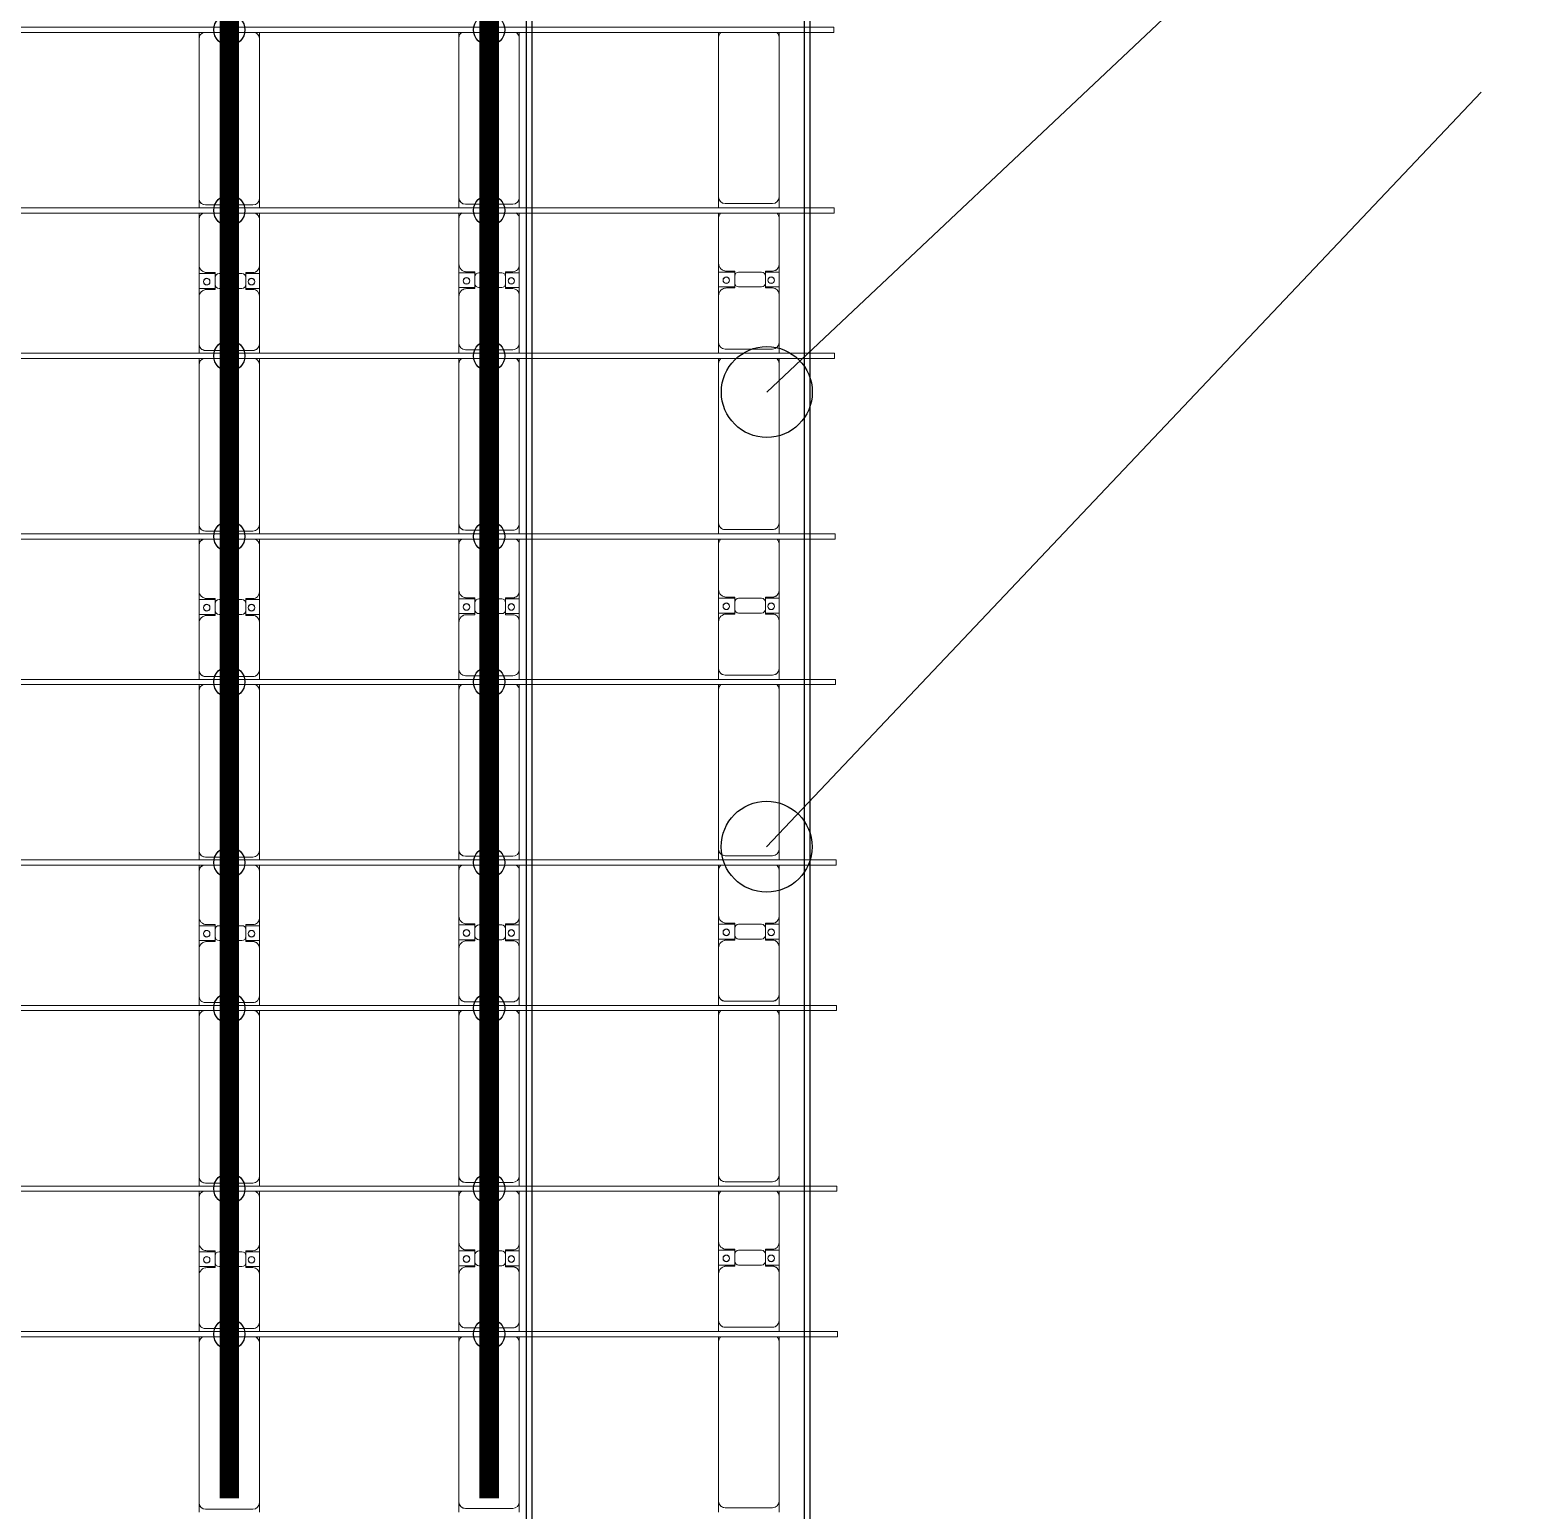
# Model space of a CAD drawing. Header units: millimetres. Extents: x -178706 to 107777, y -87310 to 933.
# Drawn here: x -2426 to 9069, y -64066 to -52671 of the extents above; entities that cross this region are included whole.
import ezdxf

# ---------------------------------------------------------------- set-up
doc = ezdxf.new("R2010")
doc.units = ezdxf.units.MM
doc.layers.add('A-GENM', color=13, linetype='Continuous', lineweight=9)
doc.layers.add('S-BEAM', color=12, linetype='Continuous', lineweight=9)
for name, color, linetype in [('GC-BICH NEO', 6, 'Continuous'), ('GC-DAY NEO', 5, 'Continuous'), ('GC-HOP 40x60 GIA CUONG', 1, 'Continuous')]:
    doc.layers.add(name, color=color, linetype=linetype)

# ---------------------------------------------------------------- blocks, each defined once
blk = doc.blocks.new('Dầm C52 - Dầm C52-22346-BỐ TRÍ KHUNG KẾT CẤU BÈ PIN 04')
at = {"layer": 'S-BEAM', "color": 1}
for p, q in [((-87623, -20), (-87623, 20)), ((-87623, 20), (87623, 20)), ((87623, -20), (-87623, -20))]:
    blk.add_line(p, q, dxfattribs=at)
blk = doc.blocks.new('Dai phao do pin - DẢI PHAO ĐỠ PIN-V84-BỐ TRÍ KHUNG KẾT CẤU BÈ PIN 04')
at = {"layer": 'A-GENM', "color": 7}
for p, q in [((11858, 242), (11930, 242)), ((13160, 242), (11930, 242)), ((13163, 242), (13208, 242)), ((13248, 242), (13320, 242)), ((13680, 242), (13320, 242)), ((13680, 242), (13862, 242)), ((13748, 242), (13930, 242)), ((13748, 118), (13748, 242)), ((13862, 242), (13862, 118)), ((14280, 242), (13930, 242)), ((14280, 242), (14328, 242)), ((14368, 242), (14440, 242)), ((15670, 242), (14440, 242)), ((15670, 242), (15718, 242)), ((15758, 242), (15830, 242)), ((16190, 242), (15830, 242)), ((16190, 242), (16372, 242)), ((16258, 242), (16440, 242)), ((16258, 118), (16258, 242)), ((16372, 242), (16372, 118)), ((16790, 242), (16440, 242)), ((16790, 242), (16838, 242)), ((16878, 242), (16950, 242)), ((18180, 242), (16950, 242)), ((18180, 242), (18228, 242)), ((18268, 242), (18340, 242)), ((18700, 242), (18340, 242)), ((18700, 242), (18882, 242)), ((18768, 242), (18950, 242)), ((18768, 118), (18768, 242)), ((18882, 242), (18882, 118)), ((19300, 242), (18950, 242)), ((19300, 242), (19348, 242)), ((19388, 242), (19460, 242)), ((20690, 242), (19460, 242)), ((20690, 242), (20738, 242)), ((20778, 242), (20850, 242)), ((21210, 242), (20850, 242)), ((21210, 242), (21392, 242)), ((21278, 242), (21460, 242)), ((21278, 118), (21278, 242)), ((21392, 242), (21392, 118)), ((21810, 242), (21460, 242)), ((21810, 242), (21858, 242)), ((21898, 242), (21970, 242)), ((23200, 242), (21970, 242)), ((23200, 242), (23248, 242)), ((11880, 192), (11880, -173)), ((13270, 192), (13270, -173)), ((13740, 118), (13740, 182)), ((13832, 118), (13740, 118)), ((13870, 118), (13778, 118)), ((13870, 182), (13870, 118)), ((14390, 192), (14390, -173)), ((15780, 192), (15780, -173)), ((16250, 118), (16250, 182)), ((16342, 118), (16250, 118)), ((16380, 118), (16288, 118)), ((16380, 182), (16380, 118)), ((16900, 192), (16900, -173)), ((18290, 192), (18290, -173)), ((18760, 118), (18760, 182)), ((18852, 118), (18760, 118)), ((18890, 118), (18798, 118)), ((18890, 182), (18890, 118)), ((19410, 192), (19410, -173)), ((20800, 192), (20800, -173)), ((21270, 118), (21270, 182)), ((21362, 118), (21270, 118)), ((21400, 118), (21308, 118)), ((21400, 182), (21400, 118)), ((21920, 192), (21920, -173)), ((13748, 88), (13748, -88)), ((13862, -88), (13862, 88)), ((16258, 88), (16258, -88)), ((16372, -88), (16372, 88)), ((18768, 88), (18768, -88)), ((18882, -88), (18882, 88)), ((21278, 88), (21278, -88)), ((21392, -88), (21392, 88)), ((11930, -223), (11858, -223)), ((11930, -223), (13160, -223)), ((13208, -223), (13163, -223)), ((13320, -223), (13248, -223)), ((13320, -223), (13690, -223)), ((13862, -223), (13690, -223)), ((13740, -173), (13740, -118)), ((13740, -118), (13832, -118)), ((13748, -223), (13748, -118)), ((13920, -223), (13748, -223)), ((13778, -118), (13870, -118)), ((13862, -118), (13862, -223)), ((13870, -118), (13870, -173)), ((13920, -223), (14280, -223)), ((14328, -223), (14280, -223)), ((14440, -223), (14368, -223)), ((14440, -223), (15670, -223)), ((15718, -223), (15670, -223)), ((15830, -223), (15758, -223)), ((15830, -223), (16200, -223)), ((16372, -223), (16200, -223)), ((16250, -173), (16250, -118)), ((16250, -118), (16342, -118)), ((16258, -223), (16258, -118)), ((16430, -223), (16258, -223)), ((16288, -118), (16380, -118)), ((16372, -118), (16372, -223)), ((16380, -118), (16380, -173)), ((16430, -223), (16790, -223)), ((16838, -223), (16790, -223)), ((16950, -223), (16878, -223)), ((16950, -223), (18180, -223)), ((18228, -223), (18180, -223)), ((18340, -223), (18268, -223)), ((18340, -223), (18710, -223)), ((18882, -223), (18710, -223)), ((18760, -173), (18760, -118)), ((18760, -118), (18852, -118)), ((18768, -223), (18768, -118)), ((18940, -223), (18768, -223)), ((18798, -118), (18890, -118)), ((18882, -118), (18882, -223)), ((18890, -118), (18890, -173)), ((18940, -223), (19300, -223)), ((19348, -223), (19300, -223)), ((19460, -223), (19388, -223)), ((19460, -223), (20690, -223)), ((20738, -223), (20690, -223)), ((20850, -223), (20778, -223)), ((20850, -223), (21220, -223)), ((21392, -223), (21222, -223)), ((21270, -173), (21270, -118)), ((21270, -118), (21362, -118)), ((21278, -223), (21278, -118)), ((21450, -223), (21278, -223)), ((21308, -118), (21400, -118)), ((21392, -118), (21392, -223)), ((21400, -118), (21400, -173)), ((21450, -223), (21810, -223)), ((21858, -223), (21810, -223)), ((21970, -223), (21898, -223)), ((21970, -223), (23200, -223)), ((23248, -223), (23200, -223))]:
    blk.add_line(p, q, dxfattribs=at)
for centre, radius, start, end in [((11930, 192), 50, 90, 180), ((11930, 192), 50, 105, 180), ((13160, 192), 50, 17.0947, 90), ((13160, 192), 50, 17.0947, 86.6509), ((13320, 192), 50, 90, 180), ((13680, 182), 60, 0, 90), ((13930, 182), 60, 90, 180), ((14280, 192), 50, 17.0947, 90), ((14440, 192), 50, 90, 180), ((14440, 192), 50, 105, 180), ((15670, 192), 50, 17.0947, 90), ((15670, 192), 50, 17.0947, 90), ((15830, 192), 50, 90, 180), ((16190, 182), 60, 0, 90), ((16440, 182), 60, 90, 180), ((16790, 192), 50, 17.0947, 90), ((16950, 192), 50, 90, 180), ((16950, 192), 50, 105, 180), ((18180, 192), 50, 17.0947, 90), ((18180, 192), 50, 17.0947, 90), ((18340, 192), 50, 90, 180), ((18700, 182), 60, 0, 90), ((18950, 182), 60, 90, 180), ((19300, 192), 50, 17.0947, 90), ((19460, 192), 50, 90, 180), ((19460, 192), 50, 105, 180), ((20690, 192), 50, 17.0947, 90), ((20690, 192), 50, 17.0947, 90), ((20850, 192), 50, 90, 180), ((21210, 182), 60, 360, 90), ((21460, 182), 60, 90, 180), ((21810, 192), 50, 17.0947, 90), ((21970, 192), 50, 90, 180), ((21970, 192), 50, 105, 180), ((23200, 192), 50, 17.0947, 90), ((23200, 192), 50, 17.0947, 90), ((13320, 192), 50, 135, 180), ((13680, 182), 60, 0, 30), ((13778, 88), 30, 90, 180), ((13799, 183), 25, 360, 180), ((13799, 183), 25, 180, 360), ((13801, 183), 25, 0, 180), ((13801, 183), 25, 180, 360), ((13832, 88), 30, 360, 90), ((13930, 182), 60, 150, 180), ((14280, 192), 50, 17.0947, 45), ((15830, 192), 50, 135, 180), ((16190, 182), 60, 0, 30), ((16288, 88), 30, 90, 180), ((16309, 183), 25, 0, 180), ((16309, 183), 25, 180, 0), ((16311, 183), 25, 0, 180), ((16311, 183), 25, 180, 360), ((16342, 88), 30, 360, 90), ((16440, 182), 60, 150, 180), ((16790, 192), 50, 17.0947, 45), ((18340, 192), 50, 135, 180), ((18700, 182), 60, 0, 30), ((18798, 88), 30, 90, 180), ((18819, 183), 25, 0, 180), ((18819, 183), 25, 180, 360), ((18821, 183), 25, 360, 180), ((18821, 183), 25, 180, 360), ((18852, 88), 30, 360, 90), ((18950, 182), 60, 150, 180), ((19300, 192), 50, 17.0947, 45), ((20850, 192), 50, 135, 180), ((21210, 182), 60, 360, 30), ((21308, 88), 30, 90, 180), ((21329, 183), 25, 360, 180), ((21329, 183), 25, 180, 360), ((21331, 183), 25, 360, 180), ((21331, 183), 25, 180, 0), ((21362, 88), 30, 360, 90), ((21460, 182), 60, 150, 180), ((21810, 192), 50, 17.0947, 45), ((13778, -88), 30, 180, 270), ((13832, -88), 30, 270, 360), ((16288, -88), 30, 180, 270), ((16342, -88), 30, 270, 360), ((18798, -88), 30, 180, 270), ((18852, -88), 30, 270, 360), ((21308, -88), 30, 180, 270), ((21362, -88), 30, 270, 360), ((11930, -173), 50, 180, 270), ((11930, -173), 50, 180, 270), ((13160, -173), 50, 270, 342.9053), ((13160, -173), 50, 285, 342.9053), ((13320, -173), 50, 180, 270), ((13320, -173), 50, 180, 225), ((13690, -173), 50, 270, 360), ((13690, -173), 50, 315, 360), ((13799, -162), 25, 0, 180), ((13799, -162), 25, 180, 360), ((13801, -162), 25, 0, 180), ((13801, -162), 25, 180, 360), ((13920, -173), 50, 180, 270), ((13920, -173), 50, 180, 225), ((14280, -173), 50, 270, 342.9053), ((14280, -173), 50, 315, 342.9053), ((14440, -173), 50, 180, 270), ((14440, -173), 50, 180, 270), ((15670, -173), 50, 270, 342.9053), ((15670, -173), 50, 285, 342.9053), ((15830, -173), 50, 180, 270), ((15830, -173), 50, 180, 225), ((16200, -173), 50, 270, 360), ((16200, -173), 50, 315, 360), ((16309, -162), 25, 0, 180), ((16309, -162), 25, 180, 360), ((16311, -162), 25, 360, 180), ((16311, -162), 25, 180, 0), ((16430, -173), 50, 180, 270), ((16430, -173), 50, 180, 225), ((16790, -173), 50, 270, 342.9053), ((16790, -173), 50, 315, 342.9053), ((16950, -173), 50, 180, 270), ((16950, -173), 50, 180, 270), ((18180, -173), 50, 270, 342.9053), ((18180, -173), 50, 285, 342.9053), ((18340, -173), 50, 180, 270), ((18340, -173), 50, 180, 225), ((18710, -173), 50, 270, 360), ((18710, -173), 50, 315, 360), ((18819, -162), 25, 0, 180), ((18819, -162), 25, 180, 360), ((18821, -162), 25, 0, 180), ((18821, -162), 25, 180, 360), ((18940, -173), 50, 180, 270), ((18940, -173), 50, 180, 225), ((19300, -173), 50, 270, 342.9053), ((19300, -173), 50, 315, 342.9053), ((19460, -173), 50, 180, 270), ((19460, -173), 50, 180, 270), ((20690, -173), 50, 270, 342.9053), ((20690, -173), 50, 285, 342.9053), ((20850, -173), 50, 180, 270), ((20850, -173), 50, 180, 225), ((21220, -173), 50, 270, 360), ((21220, -173), 50, 315, 360), ((21329, -162), 25, 0, 180), ((21329, -162), 25, 180, 0), ((21331, -162), 25, 0, 180), ((21331, -162), 25, 180, 360), ((21450, -173), 50, 180, 270), ((21450, -173), 50, 180, 225), ((21810, -173), 50, 270, 342.9053), ((21810, -173), 50, 315, 342.9053), ((21970, -173), 50, 180, 270), ((21970, -173), 50, 180, 270), ((23200, -173), 50, 270, 342.9053), ((23200, -173), 50, 285, 342.9053)]:
    blk.add_arc(centre, radius, start, end, dxfattribs=at)
blk = doc.blocks.new('Dai phao do pin - DẢI PHAO ĐỠ PIN-V85-BỐ TRÍ KHUNG KẾT CẤU BÈ PIN 04')
at = {"layer": 'A-GENM', "color": 7}
for p, q in [((11852, 242), (11930, 242)), ((13160, 242), (11930, 242)), ((13160, 242), (13202, 242)), ((13242, 242), (13320, 242)), ((13680, 242), (13320, 242)), ((13680, 242), (13862, 242)), ((13748, 242), (13930, 242)), ((13748, 118), (13748, 242)), ((13862, 242), (13862, 118)), ((14280, 242), (13930, 242)), ((14280, 242), (14322, 242)), ((14362, 242), (14440, 242)), ((15670, 242), (14440, 242)), ((15670, 242), (15712, 242)), ((15752, 242), (15830, 242)), ((16190, 242), (15830, 242)), ((16190, 242), (16372, 242)), ((16258, 242), (16440, 242)), ((16258, 118), (16258, 242)), ((16372, 242), (16372, 118)), ((16790, 242), (16440, 242)), ((16790, 242), (16832, 242)), ((16872, 242), (16950, 242)), ((18180, 242), (16950, 242)), ((18180, 242), (18222, 242)), ((18262, 242), (18340, 242)), ((18700, 242), (18340, 242)), ((18700, 242), (18882, 242)), ((18768, 242), (18950, 242)), ((18768, 118), (18768, 242)), ((18882, 242), (18882, 118)), ((19300, 242), (18950, 242)), ((19300, 242), (19342, 242)), ((19382, 242), (19460, 242)), ((20690, 242), (19460, 242)), ((20690, 242), (20732, 242)), ((20772, 242), (20850, 242)), ((21210, 242), (20850, 242)), ((21210, 242), (21392, 242)), ((21278, 242), (21460, 242)), ((21278, 118), (21278, 242)), ((21392, 242), (21392, 118)), ((21810, 242), (21460, 242)), ((21810, 242), (21852, 242)), ((21892, 242), (21970, 242)), ((23200, 242), (21970, 242)), ((23200, 242), (23242, 242)), ((11880, 192), (11880, -173)), ((13270, 192), (13270, -173)), ((13740, 118), (13740, 182)), ((13832, 118), (13740, 118)), ((13870, 118), (13778, 118)), ((13870, 182), (13870, 118)), ((14390, 192), (14390, -173)), ((15780, 192), (15780, -173)), ((16250, 118), (16250, 182)), ((16342, 118), (16250, 118)), ((16380, 118), (16288, 118)), ((16380, 182), (16380, 118)), ((16900, 192), (16900, -173)), ((18290, 192), (18290, -173)), ((18760, 118), (18760, 182)), ((18852, 118), (18760, 118)), ((18890, 118), (18798, 118)), ((18890, 182), (18890, 118)), ((19410, 192), (19410, -173)), ((20800, 192), (20800, -173)), ((21270, 118), (21270, 182)), ((21362, 118), (21270, 118)), ((21400, 118), (21308, 118)), ((21400, 182), (21400, 118)), ((21920, 192), (21920, -173)), ((13748, 88), (13748, -88)), ((13862, -88), (13862, 88)), ((16258, 88), (16258, -88)), ((16372, -88), (16372, 88)), ((18768, 88), (18768, -88)), ((18882, -88), (18882, 88)), ((21278, 88), (21278, -88)), ((21392, -88), (21392, 88)), ((11930, -223), (11852, -223)), ((11930, -223), (13160, -223)), ((13202, -223), (13160, -223)), ((13320, -223), (13242, -223)), ((13320, -223), (13690, -223)), ((13862, -223), (13690, -223)), ((13740, -173), (13740, -118)), ((13740, -118), (13832, -118)), ((13748, -223), (13748, -118)), ((13920, -223), (13748, -223)), ((13778, -118), (13870, -118)), ((13862, -118), (13862, -223)), ((13870, -118), (13870, -173)), ((13920, -223), (14280, -223)), ((14322, -223), (14280, -223)), ((14440, -223), (14362, -223)), ((14440, -223), (15670, -223)), ((15712, -223), (15670, -223)), ((15830, -223), (15752, -223)), ((15830, -223), (16200, -223)), ((16372, -223), (16200, -223)), ((16250, -173), (16250, -118)), ((16250, -118), (16342, -118)), ((16258, -223), (16258, -118)), ((16430, -223), (16258, -223)), ((16288, -118), (16380, -118)), ((16372, -118), (16372, -223)), ((16380, -118), (16380, -173)), ((16430, -223), (16790, -223)), ((16832, -223), (16790, -223)), ((16950, -223), (16872, -223)), ((16950, -223), (18180, -223)), ((18222, -223), (18180, -223)), ((18340, -223), (18262, -223)), ((18340, -223), (18710, -223)), ((18882, -223), (18710, -223)), ((18760, -173), (18760, -118)), ((18760, -118), (18852, -118)), ((18768, -223), (18768, -118)), ((18940, -223), (18768, -223)), ((18798, -118), (18890, -118)), ((18882, -118), (18882, -223)), ((18890, -118), (18890, -173)), ((18940, -223), (19300, -223)), ((19342, -223), (19300, -223)), ((19460, -223), (19382, -223)), ((19460, -223), (20690, -223)), ((20732, -223), (20690, -223)), ((20850, -223), (20772, -223)), ((20850, -223), (21220, -223)), ((21392, -223), (21220, -223)), ((21270, -173), (21270, -118)), ((21270, -118), (21362, -118)), ((21278, -223), (21278, -118)), ((21450, -223), (21278, -223)), ((21308, -118), (21400, -118)), ((21392, -118), (21392, -223)), ((21400, -118), (21400, -173)), ((21450, -223), (21810, -223)), ((21852, -223), (21810, -223)), ((21970, -223), (21892, -223)), ((21970, -223), (23200, -223)), ((23242, -223), (23200, -223))]:
    blk.add_line(p, q, dxfattribs=at)
for centre, radius, start, end in [((11930, 192), 50, 90, 180), ((11930, 192), 50, 105, 180), ((13160, 192), 50, 32.2445, 90), ((13160, 192), 50, 32.2445, 90), ((13320, 192), 50, 90, 180), ((13680, 182), 60, 0, 90), ((13930, 182), 60, 90, 180), ((14280, 192), 50, 32.2445, 90), ((14440, 192), 50, 90, 180), ((14440, 192), 50, 105, 180), ((15670, 192), 50, 32.2445, 90), ((15670, 192), 50, 32.2445, 90), ((15830, 192), 50, 90, 180), ((16190, 182), 60, 0, 90), ((16440, 182), 60, 90, 180), ((16790, 192), 50, 32.2445, 90), ((16950, 192), 50, 90, 180), ((16950, 192), 50, 105, 180), ((18180, 192), 50, 32.2445, 90), ((18180, 192), 50, 32.2445, 90), ((18340, 192), 50, 90, 180), ((18700, 182), 60, 0, 90), ((18950, 182), 60, 90, 180), ((19300, 192), 50, 32.2445, 90), ((19460, 192), 50, 90, 180), ((19460, 192), 50, 105, 180), ((20690, 192), 50, 32.2445, 90), ((20690, 192), 50, 32.2445, 90), ((20850, 192), 50, 90, 180), ((21210, 182), 60, 360, 90), ((21460, 182), 60, 90, 180), ((21810, 192), 50, 32.2445, 90), ((21970, 192), 50, 90, 180), ((21970, 192), 50, 105, 180), ((23200, 192), 50, 32.2445, 90), ((23200, 192), 50, 32.2445, 90), ((13320, 192), 50, 135, 180), ((13680, 182), 60, 0, 30), ((13778, 88), 30, 90, 180), ((13799, 183), 25, 360, 180), ((13799, 183), 25, 180, 360), ((13801, 183), 25, 0, 180), ((13801, 183), 25, 180, 360), ((13832, 88), 30, 360, 90), ((13930, 182), 60, 150, 180), ((14280, 192), 50, 32.2445, 45), ((15830, 192), 50, 135, 180), ((16190, 182), 60, 0, 30), ((16288, 88), 30, 90, 180), ((16309, 183), 25, 0, 180), ((16309, 183), 25, 180, 0), ((16311, 183), 25, 0, 180), ((16311, 183), 25, 180, 360), ((16342, 88), 30, 360, 90), ((16440, 182), 60, 150, 180), ((16790, 192), 50, 32.2445, 45), ((18340, 192), 50, 135, 180), ((18700, 182), 60, 0, 30), ((18798, 88), 30, 90, 180), ((18819, 183), 25, 0, 180), ((18819, 183), 25, 180, 360), ((18821, 183), 25, 360, 180), ((18821, 183), 25, 180, 360), ((18852, 88), 30, 360, 90), ((18950, 182), 60, 150, 180), ((19300, 192), 50, 32.2445, 45), ((20850, 192), 50, 135, 180), ((21210, 182), 60, 360, 30), ((21308, 88), 30, 90, 180), ((21329, 183), 25, 360, 180), ((21329, 183), 25, 180, 360), ((21331, 183), 25, 360, 180), ((21331, 183), 25, 180, 0), ((21362, 88), 30, 360, 90), ((21460, 182), 60, 150, 180), ((21810, 192), 50, 32.2445, 45), ((13778, -88), 30, 180, 270), ((13832, -88), 30, 270, 360), ((16288, -88), 30, 180, 270), ((16342, -88), 30, 270, 360), ((18798, -88), 30, 180, 270), ((18852, -88), 30, 270, 360), ((21308, -88), 30, 180, 270), ((21362, -88), 30, 270, 360), ((11930, -173), 50, 180, 270), ((11930, -173), 50, 180, 270), ((13160, -173), 50, 270, 327.7555), ((13160, -173), 50, 285, 327.7555), ((13320, -173), 50, 180, 270), ((13320, -173), 50, 180, 225), ((13690, -173), 50, 270, 360), ((13690, -173), 50, 315, 360), ((13799, -162), 25, 0, 180), ((13799, -162), 25, 180, 360), ((13801, -162), 25, 0, 180), ((13801, -162), 25, 180, 360), ((13920, -173), 50, 180, 270), ((13920, -173), 50, 180, 225), ((14280, -173), 50, 270, 327.7555), ((14280, -173), 50, 315, 327.7555), ((14440, -173), 50, 180, 270), ((14440, -173), 50, 180, 270), ((15670, -173), 50, 270, 327.7555), ((15670, -173), 50, 285, 327.7555), ((15830, -173), 50, 180, 270), ((15830, -173), 50, 180, 225), ((16200, -173), 50, 270, 360), ((16200, -173), 50, 315, 360), ((16309, -162), 25, 0, 180), ((16309, -162), 25, 180, 360), ((16311, -162), 25, 360, 180), ((16311, -162), 25, 180, 0), ((16430, -173), 50, 180, 270), ((16430, -173), 50, 180, 225), ((16790, -173), 50, 270, 327.7555), ((16790, -173), 50, 315, 327.7555), ((16950, -173), 50, 180, 270), ((16950, -173), 50, 180, 270), ((18180, -173), 50, 270, 327.7555), ((18180, -173), 50, 285, 327.7555), ((18340, -173), 50, 180, 270), ((18340, -173), 50, 180, 225), ((18710, -173), 50, 270, 360), ((18710, -173), 50, 315, 360), ((18819, -162), 25, 0, 180), ((18819, -162), 25, 180, 360), ((18821, -162), 25, 0, 180), ((18821, -162), 25, 180, 360), ((18940, -173), 50, 180, 270), ((18940, -173), 50, 180, 225), ((19300, -173), 50, 270, 327.7555), ((19300, -173), 50, 315, 327.7555), ((19460, -173), 50, 180, 270), ((19460, -173), 50, 180, 225), ((19460, -173), 50, 227.2913, 270), ((20690, -173), 50, 270, 327.7555), ((20690, -173), 50, 285, 327.7555), ((20850, -173), 50, 180, 270), ((20850, -173), 50, 180, 225), ((21220, -173), 50, 270, 360), ((21220, -173), 50, 315, 360), ((21329, -162), 25, 0, 180), ((21329, -162), 25, 180, 0), ((21331, -162), 25, 0, 180), ((21331, -162), 25, 180, 360), ((21450, -173), 50, 180, 270), ((21450, -173), 50, 180, 225), ((21810, -173), 50, 270, 327.7555), ((21810, -173), 50, 315, 327.7555), ((21970, -173), 50, 180, 270), ((21970, -173), 50, 180, 270), ((23200, -173), 50, 270, 327.7555), ((23200, -173), 50, 285, 327.7555)]:
    blk.add_arc(centre, radius, start, end, dxfattribs=at)
blk = doc.blocks.new('Dai phao do pin - DẢI PHAO ĐỠ PIN-V86-BỐ TRÍ KHUNG KẾT CẤU BÈ PIN 04')
at = {"layer": 'A-GENM', "color": 7}
for p, q in [((11847, 242), (11930, 242)), ((13160, 242), (11930, 242)), ((13160, 242), (13197, 242)), ((13237, 242), (13320, 242)), ((13680, 242), (13320, 242)), ((13680, 242), (13862, 242)), ((13748, 242), (13930, 242)), ((13748, 118), (13748, 242)), ((13862, 242), (13862, 118)), ((14280, 242), (13930, 242)), ((14280, 242), (14317, 242)), ((14357, 242), (14440, 242)), ((15670, 242), (14440, 242)), ((15670, 242), (15707, 242)), ((15747, 242), (15830, 242)), ((16190, 242), (15830, 242)), ((16190, 242), (16372, 242)), ((16258, 242), (16440, 242)), ((16258, 118), (16258, 242)), ((16372, 242), (16372, 118)), ((16790, 242), (16440, 242)), ((16790, 242), (16827, 242)), ((16867, 242), (16950, 242)), ((18180, 242), (16950, 242)), ((18180, 242), (18217, 242)), ((18257, 242), (18340, 242)), ((18700, 242), (18340, 242)), ((18700, 242), (18882, 242)), ((18768, 242), (18950, 242)), ((18768, 118), (18768, 242)), ((18882, 242), (18882, 118)), ((19300, 242), (18950, 242)), ((19300, 242), (19337, 242)), ((19377, 242), (19460, 242)), ((20690, 242), (19460, 242)), ((20690, 242), (20727, 242)), ((20767, 242), (20850, 242)), ((21210, 242), (20850, 242)), ((21211, 242), (21392, 242)), ((21278, 242), (21460, 242)), ((21278, 118), (21278, 242)), ((21392, 242), (21392, 118)), ((21810, 242), (21460, 242)), ((21810, 242), (21847, 242)), ((21887, 242), (21970, 242)), ((23200, 242), (21970, 242)), ((23200, 242), (23237, 242)), ((11880, 192), (11880, -173)), ((13270, 192), (13270, -173)), ((13740, 118), (13740, 182)), ((13832, 118), (13740, 118)), ((13870, 118), (13778, 118)), ((13870, 182), (13870, 118)), ((14390, 192), (14390, -173)), ((15780, 192), (15780, -173)), ((16250, 118), (16250, 182)), ((16342, 118), (16250, 118)), ((16380, 118), (16288, 118)), ((16380, 182), (16380, 118)), ((16900, 192), (16900, -173)), ((18290, 192), (18290, -173)), ((18760, 118), (18760, 182)), ((18852, 118), (18760, 118)), ((18890, 118), (18798, 118)), ((18890, 182), (18890, 118)), ((19410, 192), (19410, -173)), ((20800, 192), (20800, -173)), ((21270, 118), (21270, 182)), ((21362, 118), (21270, 118)), ((21400, 118), (21308, 118)), ((21400, 182), (21400, 118)), ((21920, 192), (21920, -173)), ((13748, 88), (13748, -88)), ((13862, -88), (13862, 88)), ((16258, 88), (16258, -88)), ((16372, -88), (16372, 88)), ((18768, 88), (18768, -88)), ((18882, -88), (18882, 88)), ((21278, 88), (21278, -88)), ((21392, -88), (21392, 88)), ((11930, -223), (11847, -223)), ((11930, -223), (13160, -223)), ((13197, -223), (13160, -223)), ((13320, -223), (13237, -223)), ((13320, -223), (13690, -223)), ((13862, -223), (13690, -223)), ((13740, -173), (13740, -118)), ((13740, -118), (13832, -118)), ((13748, -223), (13748, -118)), ((13920, -223), (13748, -223)), ((13778, -118), (13870, -118)), ((13862, -118), (13862, -223)), ((13870, -118), (13870, -173)), ((13920, -223), (14280, -223)), ((14317, -223), (14280, -223)), ((14440, -223), (14357, -223)), ((14440, -223), (15670, -223)), ((15707, -223), (15670, -223)), ((15830, -223), (15747, -223)), ((15830, -223), (16200, -223)), ((16372, -223), (16200, -223)), ((16250, -173), (16250, -118)), ((16250, -118), (16342, -118)), ((16258, -223), (16258, -118)), ((16430, -223), (16258, -223)), ((16288, -118), (16380, -118)), ((16372, -118), (16372, -223)), ((16380, -118), (16380, -173)), ((16430, -223), (16790, -223)), ((16827, -223), (16790, -223)), ((16950, -223), (16867, -223)), ((16950, -223), (18180, -223)), ((18217, -223), (18180, -223)), ((18340, -223), (18257, -223)), ((18340, -223), (18710, -223)), ((18882, -223), (18710, -223)), ((18760, -173), (18760, -118)), ((18760, -118), (18852, -118)), ((18768, -223), (18768, -118)), ((18940, -223), (18768, -223)), ((18798, -118), (18890, -118)), ((18882, -118), (18882, -223)), ((18890, -118), (18890, -173)), ((18940, -223), (19300, -223)), ((19337, -223), (19300, -223)), ((19460, -223), (19377, -223)), ((19460, -223), (20690, -223)), ((20727, -223), (20690, -223)), ((20850, -223), (20767, -223)), ((20850, -223), (21220, -223)), ((21392, -223), (21220, -223)), ((21270, -173), (21270, -118)), ((21270, -118), (21362, -118)), ((21278, -223), (21278, -118)), ((21450, -223), (21278, -223)), ((21308, -118), (21400, -118)), ((21392, -118), (21392, -223)), ((21400, -118), (21400, -173)), ((21450, -223), (21810, -223)), ((21847, -223), (21810, -223)), ((21970, -223), (21887, -223)), ((21970, -223), (23200, -223)), ((23237, -223), (23200, -223))]:
    blk.add_line(p, q, dxfattribs=at)
for centre, radius, start, end in [((11930, 192), 50, 90, 180), ((11930, 192), 50, 105, 180), ((13160, 192), 50, 45, 90), ((13160, 192), 50, 45, 90), ((13320, 192), 50, 90, 180), ((13680, 182), 60, 0, 90), ((13930, 182), 60, 90, 180), ((14280, 192), 50, 45, 90), ((14440, 192), 50, 90, 180), ((14440, 192), 50, 105, 180), ((15670, 192), 50, 45, 90), ((15670, 192), 50, 45, 90), ((15830, 192), 50, 90, 180), ((16190, 182), 60, 0, 90), ((16440, 182), 60, 90, 180), ((16790, 192), 50, 45, 90), ((16950, 192), 50, 90, 180), ((16950, 192), 50, 105, 180), ((18180, 192), 50, 45, 90), ((18180, 192), 50, 45, 90), ((18340, 192), 50, 90, 180), ((18700, 182), 60, 0, 90), ((18950, 182), 60, 90, 180), ((19300, 192), 50, 45, 90), ((19460, 192), 50, 90, 180), ((19460, 192), 50, 105, 142.3764), ((20690, 192), 50, 45, 90), ((20690, 192), 50, 45, 90), ((20850, 192), 50, 90, 180), ((21210, 182), 60, 360, 90), ((21460, 182), 60, 90, 180), ((21810, 192), 50, 45, 90), ((21970, 192), 50, 90, 180), ((21970, 192), 50, 105, 180), ((23200, 192), 50, 45, 90), ((23200, 192), 50, 45, 90), ((13320, 192), 50, 135, 180), ((13680, 182), 60, 0, 30), ((13778, 88), 30, 90, 180), ((13799, 183), 25, 360, 180), ((13799, 183), 25, 180, 360), ((13801, 183), 25, 0, 180), ((13801, 183), 25, 180, 360), ((13832, 88), 30, 360, 90), ((13930, 182), 60, 150, 180), ((15830, 192), 50, 135, 180), ((16190, 182), 60, 0, 30), ((16288, 88), 30, 90, 180), ((16309, 183), 25, 0, 180), ((16309, 183), 25, 180, 0), ((16311, 183), 25, 0, 180), ((16311, 183), 25, 180, 360), ((16342, 88), 30, 360, 90), ((16440, 182), 60, 150, 180), ((18340, 192), 50, 135, 180), ((18700, 182), 60, 0, 30), ((18798, 88), 30, 90, 180), ((18819, 183), 25, 0, 180), ((18819, 183), 25, 180, 360), ((18821, 183), 25, 360, 180), ((18821, 183), 25, 180, 360), ((18852, 88), 30, 360, 90), ((18950, 182), 60, 150, 180), ((19460, 192), 50, 150, 180), ((20850, 192), 50, 135, 180), ((21210, 182), 60, 360, 30), ((21308, 88), 30, 90, 180), ((21329, 183), 25, 360, 180), ((21329, 183), 25, 180, 360), ((21331, 183), 25, 360, 180), ((21331, 183), 25, 180, 0), ((21362, 88), 30, 360, 90), ((21460, 182), 60, 150, 180), ((13778, -88), 30, 180, 270), ((13832, -88), 30, 270, 360), ((16288, -88), 30, 180, 270), ((16342, -88), 30, 270, 360), ((18798, -88), 30, 180, 270), ((18852, -88), 30, 270, 360), ((21308, -88), 30, 180, 270), ((21362, -88), 30, 270, 360), ((11930, -173), 50, 180, 270), ((11930, -173), 50, 180, 270), ((13160, -173), 50, 270, 315), ((13160, -173), 50, 285, 315), ((13320, -173), 50, 180, 270), ((13320, -173), 50, 180, 225), ((13690, -173), 50, 270, 360), ((13690, -173), 50, 315, 360), ((13799, -162), 25, 0, 180), ((13799, -162), 25, 180, 360), ((13801, -162), 25, 0, 180), ((13801, -162), 25, 180, 360), ((13920, -173), 50, 180, 270), ((13920, -173), 50, 180, 225), ((14280, -173), 50, 270, 315), ((14440, -173), 50, 180, 270), ((14440, -173), 50, 180, 270), ((15670, -173), 50, 270, 315), ((15670, -173), 50, 285, 315), ((15830, -173), 50, 180, 270), ((15830, -173), 50, 180, 225), ((16200, -173), 50, 270, 360), ((16200, -173), 50, 315, 360), ((16309, -162), 25, 0, 180), ((16309, -162), 25, 180, 360), ((16311, -162), 25, 360, 180), ((16311, -162), 25, 180, 0), ((16430, -173), 50, 180, 270), ((16430, -173), 50, 180, 225), ((16790, -173), 50, 270, 315), ((16950, -173), 50, 180, 270), ((16950, -173), 50, 180, 270), ((18180, -173), 50, 270, 315), ((18180, -173), 50, 285, 315), ((18340, -173), 50, 180, 270), ((18340, -173), 50, 180, 225), ((18710, -173), 50, 270, 360), ((18710, -173), 50, 315, 360), ((18819, -162), 25, 0, 180), ((18819, -162), 25, 180, 360), ((18821, -162), 25, 0, 180), ((18821, -162), 25, 180, 360), ((18940, -173), 50, 180, 270), ((18940, -173), 50, 180, 225), ((19300, -173), 50, 270, 315), ((19460, -173), 50, 180, 270), ((19460, -173), 50, 180, 217.6221), ((19460, -173), 50, 225, 270), ((20690, -173), 50, 270, 315), ((20690, -173), 50, 285, 315), ((20850, -173), 50, 180, 270), ((20850, -173), 50, 180, 225), ((21220, -173), 50, 270, 360), ((21220, -173), 50, 315, 360), ((21329, -162), 25, 0, 180), ((21329, -162), 25, 180, 0), ((21331, -162), 25, 0, 180), ((21331, -162), 25, 180, 360), ((21450, -173), 50, 180, 270), ((21450, -173), 50, 180, 225), ((21810, -173), 50, 270, 315), ((21970, -173), 50, 180, 270), ((21970, -173), 50, 180, 270), ((23200, -173), 50, 270, 315), ((23200, -173), 50, 285, 315)]:
    blk.add_arc(centre, radius, start, end, dxfattribs=at)
blk = doc.blocks.new('Dầm C52 - Hộp 40x60-15954-BỐ TRÍ KHUNG KẾT CẤU BÈ PIN 04')
at = {"layer": 'S-BEAM', "color": 3, "lineweight": 25}
for p, q in [((-20150, 20), (20150, 20)), ((20150, -20), (-20150, -20))]:
    blk.add_line(p, q, dxfattribs=at)
blk = doc.blocks.new('HOBANMONG_BEPIN 4_rvt-1-BỐ TRÍ KHUNG KẾT CẤU BÈ PIN 04')
at = {"layer": 'A-GENM', "color": 3, "lineweight": 25, "rotation": 90.00010434022374}
for name, p in [('Dai phao do pin - DẢI PHAO ĐỠ PIN-V84-BỐ TRÍ KHUNG KẾT CẤU BÈ PIN 04', (-882, -75939)), ('Dai phao do pin - DẢI PHAO ĐỠ PIN-V85-BỐ TRÍ KHUNG KẾT CẤU BÈ PIN 04', (1118, -75933)), ('Dai phao do pin - DẢI PHAO ĐỠ PIN-V86-BỐ TRÍ KHUNG KẾT CẤU BÈ PIN 04', (3118, -75928))]:
    blk.add_blockref(name, p, dxfattribs=at)
at = {"layer": 'S-BEAM', "color": 3, "lineweight": 25}
for name, p, rotation in [('Dầm C52 - Hộp 40x60-15954-BỐ TRÍ KHUNG KẾT CẤU BÈ PIN 04', (1417, -59645), 90.00010434022374), ('Dầm C52 - Hộp 40x60-15954-BỐ TRÍ KHUNG KẾT CẤU BÈ PIN 04', (3557, -59639), 90.00010434022374), ('Dầm C52 - Dầm C52-22346-BỐ TRÍ KHUNG KẾT CẤU BÈ PIN 04', (-83861, -52671), 180.0001043386848), ('Dầm C52 - Dầm C52-22346-BỐ TRÍ KHUNG KẾT CẤU BÈ PIN 04', (-83857, -54061), 180.0001043386848), ('Dầm C52 - Dầm C52-22346-BỐ TRÍ KHUNG KẾT CẤU BÈ PIN 04', (-83854, -55181), 180.0001043386848), ('Dầm C52 - Dầm C52-22346-BỐ TRÍ KHUNG KẾT CẤU BÈ PIN 04', (-83850, -56571), 180.0001043386848), ('Dầm C52 - Dầm C52-22346-BỐ TRÍ KHUNG KẾT CẤU BÈ PIN 04', (-83847, -57691), 180.0001043386848), ('Dầm C52 - Dầm C52-22346-BỐ TRÍ KHUNG KẾT CẤU BÈ PIN 04', (-83843, -59081), 180.0001043386848), ('Dầm C52 - Dầm C52-22346-BỐ TRÍ KHUNG KẾT CẤU BÈ PIN 04', (-83840, -60201), 180.0001043386848), ('Dầm C52 - Dầm C52-22346-BỐ TRÍ KHUNG KẾT CẤU BÈ PIN 04', (-83836, -61591), 180.0001043386848), ('Dầm C52 - Dầm C52-22346-BỐ TRÍ KHUNG KẾT CẤU BÈ PIN 04', (-83833, -62711), 180.0001043386848)]:
    blk.add_blockref(name, p, dxfattribs=dict(at, rotation=rotation))

msp = doc.modelspace()

# ---------------------------------------------------------------- linework, layer by layer
at = {"layer": 'GC-BICH NEO'}
for centre in [(3247, -55459), (3245, -58959)]:
    msp.add_circle(centre, 350, dxfattribs=at)
at = {"layer": 'GC-DAY NEO'}
for p, q in [((3247, -55459), (9069, -49973)), ((3245, -58959), (8746, -53150))]:
    msp.add_line(p, q, dxfattribs=at)
at = {"layer": 'GC-HOP 40x60 GIA CUONG', "const_width": 150}
for points in [[(-891, -63976), (-891, -49709)], [(1109, -63976), (1109, -49709)]]:
    msp.add_lwpolyline(points, dxfattribs=at)
at = {"layer": 'GC-HOP 40x60 GIA CUONG'}
for centre in [(-891, -52671), (1109, -52671), (-891, -54061), (1109, -54061), (-891, -55181), (1109, -55181), (-891, -56571), (1109, -56571), (-891, -57691), (1109, -57691), (-891, -59081), (1109, -59081), (-891, -60201), (1109, -60201), (-891, -61591), (1109, -61591), (-891, -62711), (1109, -62711)]:
    msp.add_circle(centre, 120, dxfattribs=at)

# ---------------------------------------------------------------- block references
at = {"lineweight": 5}
msp.add_blockref('HOBANMONG_BEPIN 4_rvt-1-BỐ TRÍ KHUNG KẾT CẤU BÈ PIN 04', (0, 0), dxfattribs=at)

doc.saveas('drawing.dxf')
